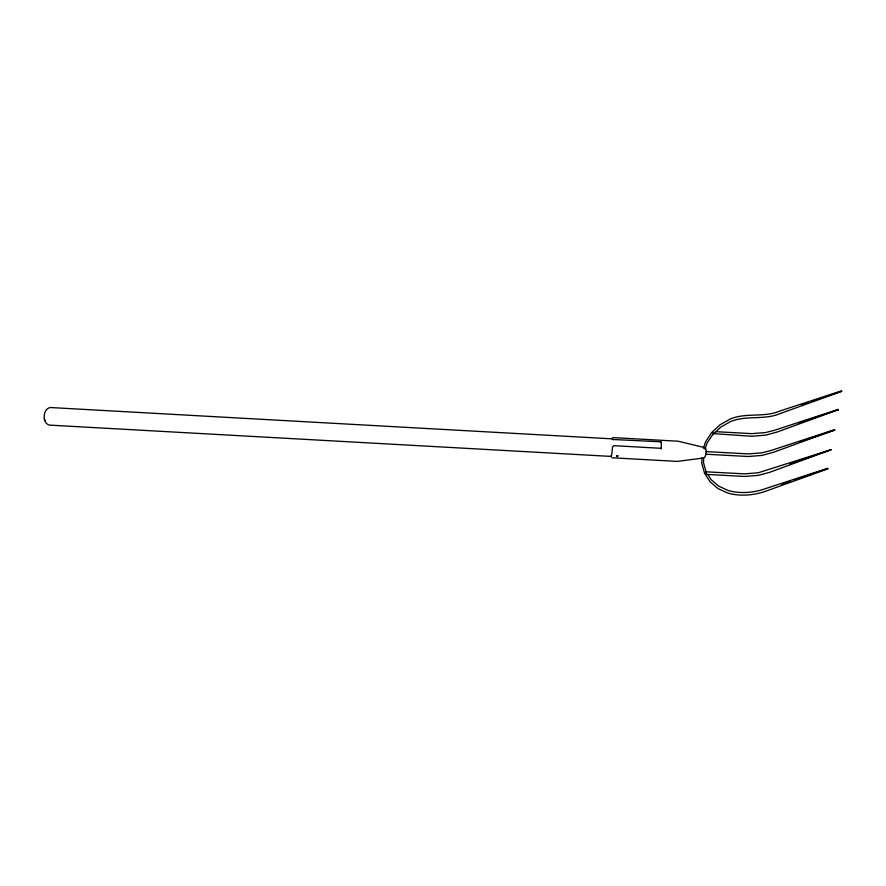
<?xml version="1.0" encoding="UTF-8"?>
<svg xmlns="http://www.w3.org/2000/svg" width="886" height="886" viewBox="0 0 886 886"><rect width="100%" height="100%" fill="white"/><g stroke="black" fill="none" stroke-linecap="round" stroke-linejoin="round"><path stroke-width="1.33" d="M705.666 473.512L705.732 474.342L744.506 476.458L758.427 475.361L769.668 472.327L831.146 449.7L790.035 463.998M827.779 468.849L766.324 491.01C754.075 495.418 740.519 496.581 727.86 493.103L718.003 488.596L710.129 481.862L704.536 473.202M705.466 454.175L748.083 456.511L761.993 455.415L773.245 452.369L834.745 429.887M712.853 433.597L751.716 436.255L765.626 435.159L776.878 432.113L838.366 409.642L798.53 423.342M701.922 457.874L701.79 463.234L704.459 472.98M703.661 457.708L703.506 462.647L706.031 471.751M713.13 432.357L712.942 434.129M661.222 448.992L661.277 447.629A8.827 0.797 -86.8 0 0 661.166 442.502L661.1 442.169M661.155 441.804L612.935 439.489L612.049 438.836M831.035 449.7L758.261 472.77L744.594 473.855L705.821 471.806M841.7 391.158L812.119 401.258M705.777 474.254L705.909 471.839M838.267 409.786L838.366 409.952M703.418 448.382L705.544 441.892L711.602 432.645M705.001 449.291L707.017 443.144L712.787 434.45M661.255 448.316L613.81 445.669L612.425 447.175A8.827 0.797 -86.8 0 1 610.963 456.246L611.118 455.858M711.702 432.501L720.063 424.771L730.241 419.012C746.067 412.344 763.998 417.849 779.868 411.015L841.6 390.837M712.676 434.605L720.805 427.096L730.573 421.548C746.411 414.991 764.33 420.418 780.201 413.552L841.656 391.39M801.852 404.791L808.265 402.576M800.036 441.837L834.701 430.219M781.563 484.443L790.545 481.353M794.399 480.035L827.768 468.572M838.267 409.376L774.353 430.319L765.46 432.567L751.793 433.642L715.755 431.67M834.645 429.632L770.72 450.575L761.838 452.824L748.161 453.898L705.588 451.561M827.723 468.295L765.991 488.463C753.953 492.804 740.641 493.956 728.203 490.534L718.779 486.17L711.225 479.769L707.925 474.619M612.78 437.584L678.255 441.239L703.384 447.286M612.226 438.847L50.17 407.516C42.772 408.911 41.941 422.999 49.284 425.103L611.329 456.434M704.702 447.607C707.449 448.837 706.308 457.076 703.694 457.984L677.236 461.407L611.761 457.752M613.677 439.611L613.001 439.511M44.344 418.546L44.787 420.728M616.601 455.858C617.597 458.084 619.336 454.407 616.601 455.858"/></g></svg>
